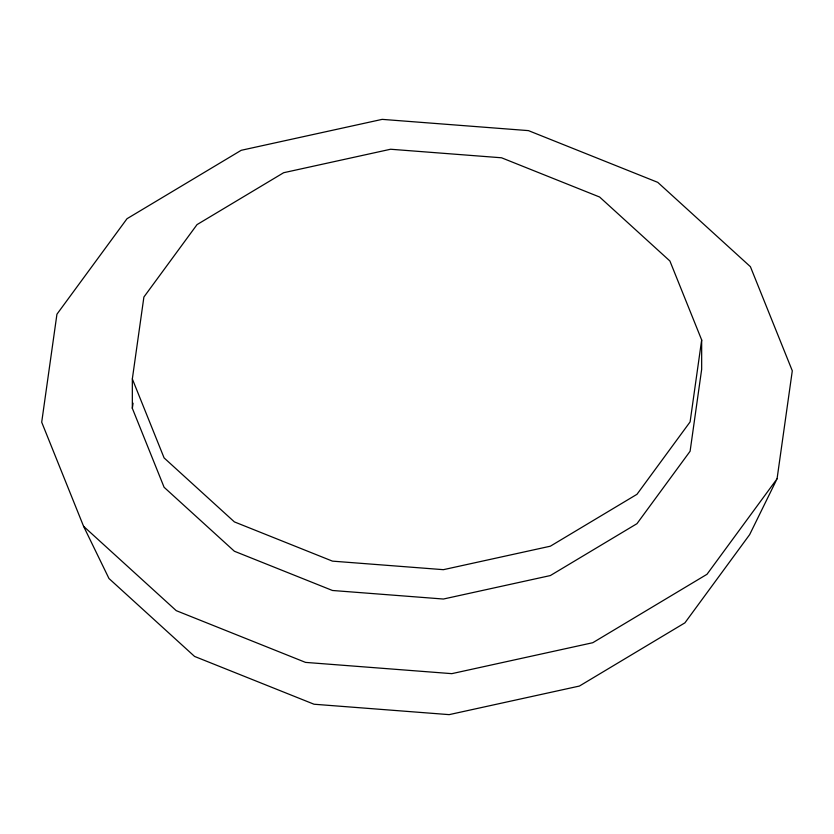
<?xml version="1.0" encoding="UTF-8"?>
<svg xmlns="http://www.w3.org/2000/svg" width="834" height="834" viewBox="0 0 834 834"><rect width="100%" height="100%" fill="white"/><g stroke="black" fill="none" stroke-linecap="round" stroke-linejoin="round"><path stroke-width="1.25" d="M132.335 378.959L143.896 297.029L197.032 224.607L283.664 172.711L390.593 149.244L501.536 157.782L599.615 197.022L669.9 261L701.665 339.959L701.665 369.306L690.104 451.236L636.967 523.669L550.336 575.564L443.407 599.031L332.464 590.482L234.385 551.243L164.1 487.275L132.335 408.316L132.335 378.959L164.1 457.918L234.385 521.896L332.464 561.136L443.407 569.674L550.336 546.207L636.967 494.312L690.104 421.889L701.665 339.959M132.335 408.316L133.054 403.187M777.059 478.81L792.3 370.796L750.412 266.692L657.755 182.354L528.454 130.625L382.18 119.366L241.214 150.297L127.008 218.716L56.941 314.199L41.7 422.212L83.588 526.317L108.973 578.515L194.572 656.431L314.032 704.23L449.161 714.634L579.401 686.059L684.923 622.842L749.651 534.625L777.059 478.81L706.992 574.292L592.786 642.712L451.819 673.653L305.546 662.394L176.245 610.655L83.588 526.317"/></g></svg>
